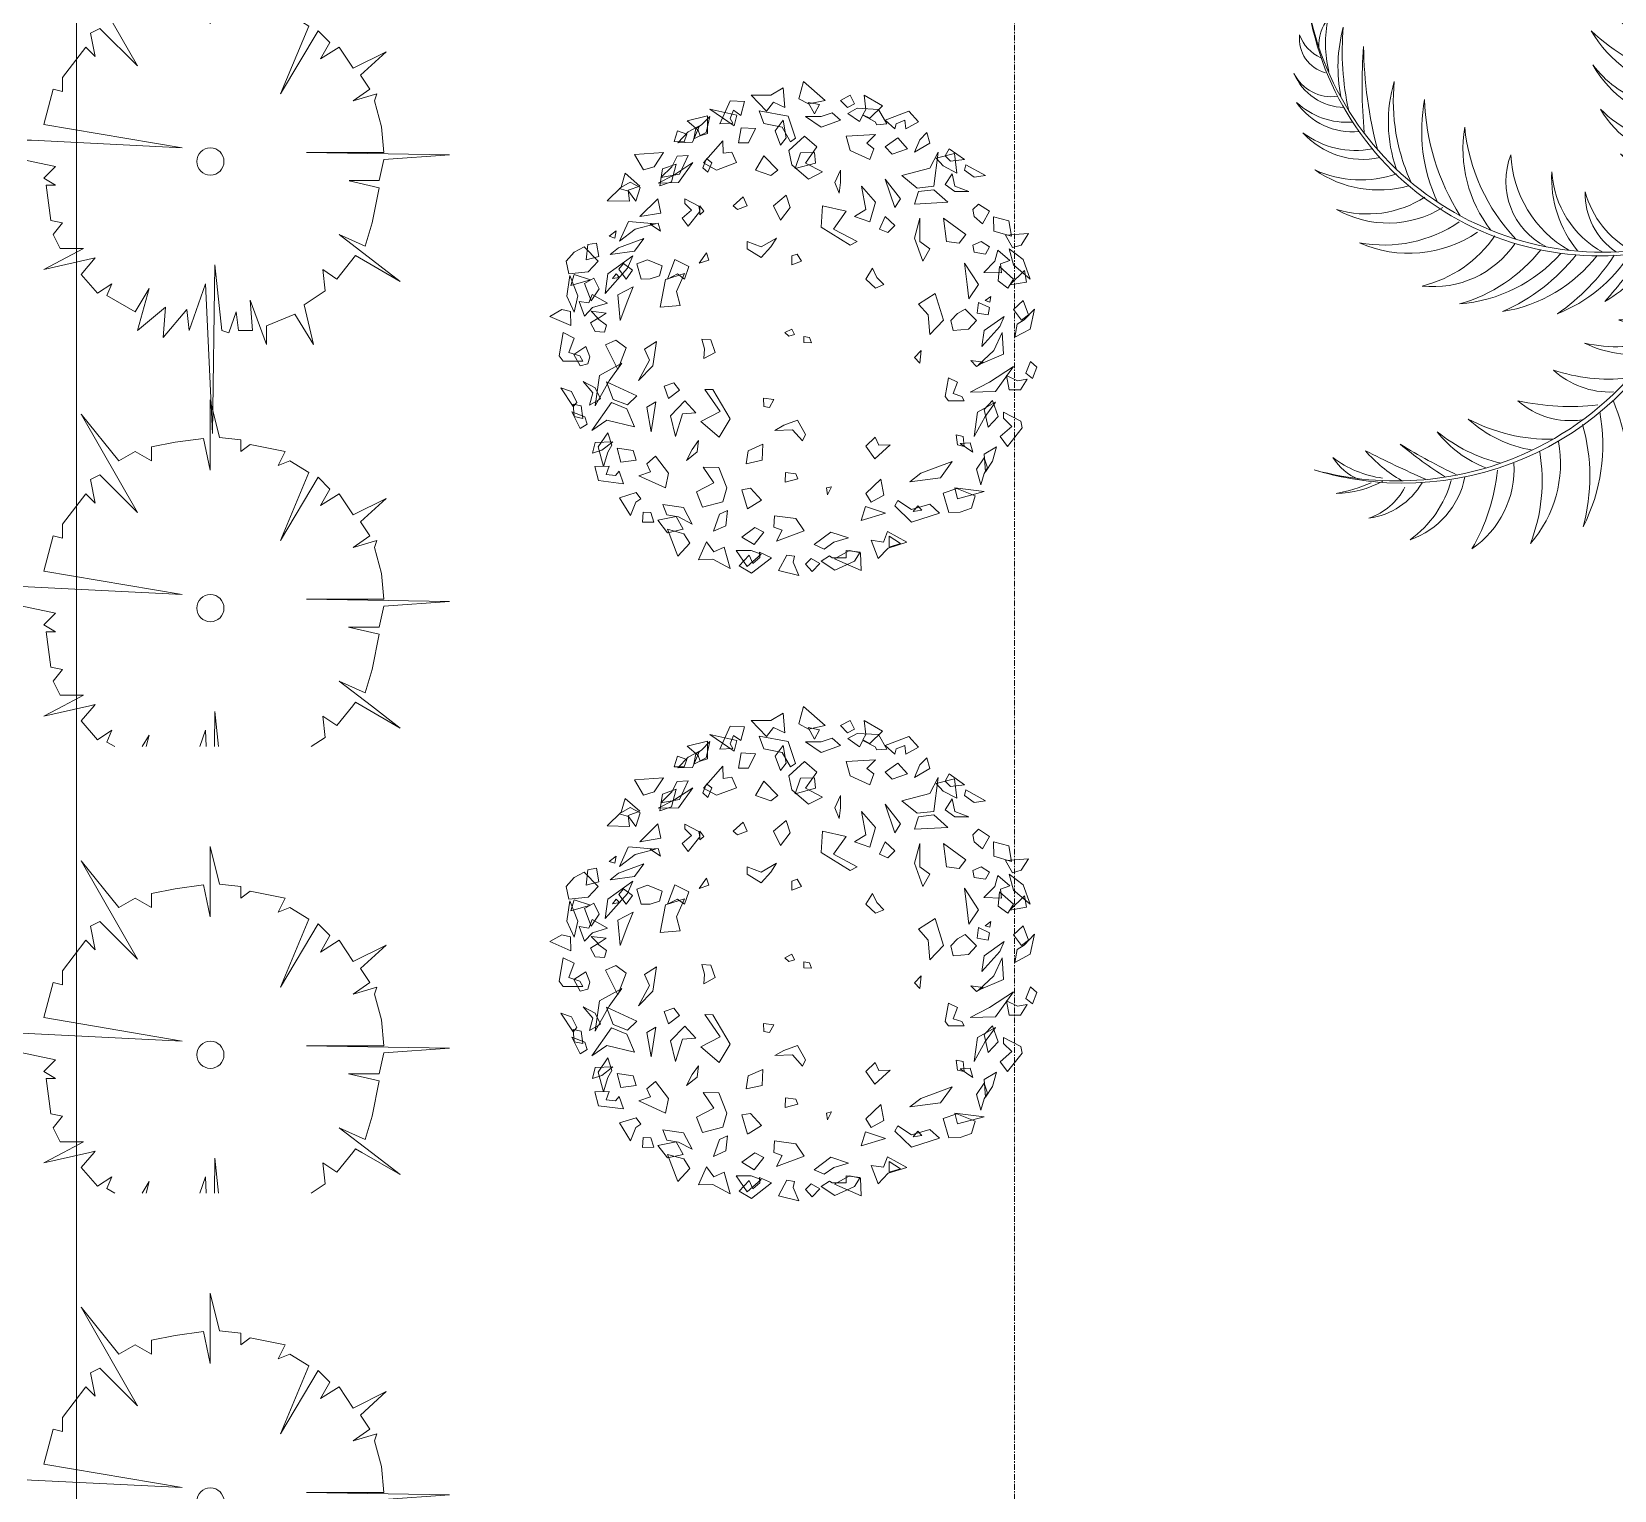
# Model space of a CAD drawing. Header units: millimetres. Extents: x 5357 to 201988, y -16345 to 109895.
# Drawn here: x 97753 to 101295, y 56630 to 59896 of the extents above; entities that cross this region are included whole.
import ezdxf

# ---------------------------------------------------------------- set-up
doc = ezdxf.new("R2010")
doc.units = ezdxf.units.MM
doc.linetypes.add('Grid Line', pattern=[22.225, 12.7, -3.175, 3.175, -3.175])
for name, color, linetype, lineweight in [('A-FLOR', 192, 'Continuous', 9), ('G-IMPT', 8, 'Continuous', 9), ('L-PLNT', 71, 'Continuous', 9), ('S-GRID-1', 1, 'Grid Line', 9)]:
    doc.layers.add(name, color=color, linetype=linetype, lineweight=lineweight)

# ---------------------------------------------------------------- blocks, each defined once
blk = doc.blocks.new('CAY PHAT TAI NUI - CAY PHAT TAI NUI_dwg-V473-TKCS_MB SÂN ĐƯỜNG NỘI BỘ')
at = {"layer": 'G-IMPT'}
for p, q in [((-26.9, 87.3), (-26.9, -143.3)), ((-142.2, -28), (88.4, -28))]:
    blk.add_line(p, q, dxfattribs=at)
blk.add_circle((-26.9, -28), 115.3, dxfattribs=at)
for centre, radius, start, end in [((1555.4, 686.5), 1816.9, 132.6655, 202.06105), ((1647.8, 675.1), 1888.8, 134.4929, 201.07249), ((350.8, 1881.4), 158.8, 129.87654, 177.38309), ((364.3, 1936.9), 133.1, 150.0492, 183.95666), ((400.2, 1808.2), 348.1, 153.5375, 193.55524), ((436, 1876), 358.3, 165.87585, 181.56961), ((269.7, 1833.3), 92.7, 72.34952, 118.83943), ((332.4, 1703.2), 221.2, 98.98887, 116.77269), ((307.7, 1768.5), 391.9, 160.42339, 210.43499), ((470.2, 1868), 532.7, 176.5724, 207.50627), ((436, 1876), 358.3, 181.56961, 197.26337), ((332.4, 1703.2), 221.2, 116.77269, 134.55652), ((216.8, 1687.5), 426, 160.9738, 180.65521), ((264.3, 1759.4), 455.1, 171.54409, 219.49587), ((406.6, 1302), 536.7, 105.14623, 127.4691), ((250.8, 1560.5), 260.1, 86.57074, 121.10405), ((738.8, 313.8), 1474.9, 108.24793, 120.27896), ((405.1, 815.5), 908.1, 98.10749, 114.87989), ((112.5, 1609.9), 474.5, 173.69192, 193.16109), ((309.8, 1787.8), 680.7, 190.65265, 226.66887), ((216.8, 1687.5), 426, 180.65521, 220.01803), ((360.9, 880.1), 697.8, 97.73671, 130.21315), ((225.8, 1097.8), 475.5, 85.03561, 127.29732), ((112.5, 1609.9), 474.5, 193.16109, 232.09942), ((1255.3, 1142.9), 452.6, 130.52907, 189.4624), ((1762.3, 1122.2), 880.2, 155.51608, 180.87767), ((-14.5, 1484.4), 494.1, 183.91224, 244.6665), ((-28.7, 1588.4), 498.2, 196.0518, 249.11125), ((498.2, 426.3), 1017.4, 103.66737, 130.66936), ((272.4, 683), 732, 91.13821, 124.02476), ((1161.5, 1107), 571.4, 145.26947, 196.44104), ((1465.9, 1224.2), 801.6, 164.9316, 196.05385), ((1416.6, 1124.3), 388.4, 115.11042, 175.16848), ((1585.1, 1104), 499.5, 131.8546, 171.25976), ((1530.6, 1072.4), 333, 103.39823, 156.48695), ((1578, 1128.8), 295.2, 114.94971, 158.83675), ((1679.3, 822.2), 480.2, 97.27967, 124.46345), ((1787.1, 687.3), 634.1, 105.42005, 120.90794), ((-152.3, 1324.7), 460.3, 193.14358, 257.54203), ((-109.8, 1475.1), 553.1, 207.46529, 256.2646), ((602.7, 90.6), 1193.1, 107.20932, 133.49934), ((323.1, 365.7), 867.6, 94.85239, 127.22086), ((1468.2, -209), 1434.4, 79.4254, 175.96307), ((1503.8, -245.2), 1464, 81.05446, 175.17565), ((-702, -4785.5), 6272.1, 69.40599, 72.24054), ((1058.7, 604.2), 656, 47.22454, 66.35745), ((1398.3, 713.8), 490.6, 58.98849, 88.60488), ((1449.4, 974.6), 257.2, 38.34867, 73.85319), ((-655, 990.6), 1109.2, 349.38451, 8.78313), ((147.2, 933.5), 371.1, 347.87931, 37.59836), ((199.9, -1374.9), 2671.1, 64.58541, 71.07963), ((297.9, -534.7), 1889.8, 56.3077, 64.24498), ((-586.2, 1352.5), 1400.1, 190.22026, 290.14213), ((-604.9, 1310.1), 1374.7, 188.61753, 290.90579), ((-1699.3, 913.7), 215.2, 143.12615, 181.92364), ((-1313.8, 928), 569.4, 168.35996, 193.45807), ((776.8, 334.7), 745.9, 57.19301, 82.79386), ((795.4, 582.9), 540.5, 44.49045, 74.84289), ((-1841.3, 948), 163.7, 173.60868, 255.31472), ((-1833.4, 1025.8), 180.7, 199.22531, 246.74175), ((-1105.2, 815.6), 719.9, 164.95423, 191.13182), ((-516.3, 891.2), 1289, 175.04765, 192.41115), ((-82.8, 1557.5), 801.1, 225.53246, 257.32673), ((-121.5, 1290.9), 605, 210.28129, 256.79256), ((500.8, 74.3), 993.1, 106.40306, 138.08097), ((219.1, 359.8), 667.3, 89.89995, 132.42053), ((-536.7, 630.3), 838.1, 359.65318, 23.46804), ((-32.2, 674.7), 391.8, 25.2606, 47.59488), ((698.1, 412.8), 586.4, 53.94061, 86.78994), ((593.7, 730.6), 2306.6, 175.47848, 180.48276), ((253.9, 930.9), 1959.6, 180.54023, 194.90768), ((742.6, 123), 820.8, 68.51852, 97.12478), ((-140.1, 1117), 575.7, 210.33078, 258.2326), ((-226.4, 1140.9), 517.3, 217.47075, 233.66179), ((468.9, -312.3), 1181.1, 104.11888, 126.91522), ((473.6, -60.1), 939.9, 108.15578, 139.07804), ((-32.2, 674.7), 391.8, 2.92632, 25.2606), ((608.9, 473.2), 371.1, 54.82173, 104.54078), ((-1855.4, 872.9), 194.9, 206.20747, 278.31712), ((-1792.4, 885.5), 257.5, 202.52998, 269.20675), ((-931.9, 560.2), 658.4, 163.4115, 199.2714), ((-652.2, 659.4), 915, 174.43334, 189.52935), ((-470.7, 386.6), 653.8, 3.44092, 34.71728), ((-256.3, 396.4), 485.6, 11.19592, 48.30147), ((699.7, -325.9), 1109.2, 83.63697, 103.03558), ((593.7, 730.6), 2306.6, 180.48276, 185.48704), ((-647.6, 519.2), 787.2, 169.28459, 205.01985), ((-351.8, 695.3), 1069.7, 181.59804, 212.3759), ((-226.4, 1140.9), 517.3, 233.66179, 266.04387), ((443, 299.7), 391.8, 76.25692, 98.5912), ((443, 299.7), 391.8, 53.92264, 76.25692), ((-1756.9, 831.6), 317.6, 214.54105, 275.45509), ((-1783.4, 903), 344.3, 226.93724, 274.43171), ((-219.7, 833.7), 437, 209.25103, 267.46474), ((-208, 1003.9), 549.3, 224.32269, 265.80074), ((260, -110.2), 757.2, 101.54608, 130.31039), ((469.5, -233.9), 937.8, 112.64196, 137.4329), ((500.2, -203.5), 838.1, 89.95691, 101.86434), ((500.2, -203.5), 838.1, 78.04948, 89.95691), ((-621.3, 435.5), 620.9, 170.75913, 217.82473), ((-354.7, 622.1), 883.7, 185.64106, 223.52029), ((-316.2, 123.9), 519.2, 23.41363, 49.37272), ((-1701.6, -346.6), 1928, 19.23001, 26.63939), ((-1742.5, 833.9), 406.8, 232.76306, 281.00444), ((-1711.3, 757), 371.3, 221.68244, 282.57927), ((-652.2, 659.4), 915, 189.52935, 204.62537), ((303, -383.2), 857.3, 105.2804, 126.34209), ((303.2, -174.5), 658.3, 110.08964, 138.99836), ((463.5, -174), 653.8, 83.02518, 114.30154), ((372.3, 20.3), 485.6, 69.44099, 106.54654), ((-700.7, 283.2), 341.7, 158.84718, 243.09678), ((-475.4, 432.7), 544.5, 182.75484, 239.82417), ((-163.5, 710.5), 455.8, 221.03821, 242.69673), ((-190.6, 807.3), 507, 231.35533, 266.6037), ((-1635.3, 761.4), 518.5, 235.06659, 285.6208), ((-1718.5, 804.9), 515.1, 245.47612, 288.90653), ((-288.9, 300.6), 540.1, 177.15705, 219.4208), ((-366, 357.9), 463.4, 183.77893, 241.04304), ((-163.5, 710.5), 455.8, 242.69673, 264.35524), ((720.8, -1549.8), 1928, 99.68265, 107.09203), ((279.3, -154.9), 519.2, 76.94933, 102.90842), ((1020.3, -262.6), 687.6, 116.70808, 153.68687), ((1335.2, -389.2), 968.6, 130.10637, 152.75867), ((1149.4, -313.6), 705.1, 105.06014, 147.73868), ((1406.2, -413.5), 896.2, 119.40928, 147.38949), ((1296.5, -345.5), 708.5, 100.29084, 129.44678), ((1441.1, -339.2), 742.2, 111.43601, 129.35335), ((-348.1, 223.3), 324.2, 178.1536, 236.29014), ((-239.8, 351.3), 448.1, 195.20387, 241.23325), ((-159.5, 410.8), 290.2, 216.70853, 267.50067), ((-186.9, 507.3), 339.1, 232.75178, 269.77359), ((14.9, -2.4), 275.9, 95.89402, 134.6668), ((145.7, -40.8), 351, 116.96906, 150.52557), ((-267.3, 66.6), 324.5, 3.02516, 42.91151), ((-270.5, -18.4), 389.4, 22.34288, 51.79444), ((920.3, -304.8), 717.1, 126.27216, 154.00788), ((4228.8, -2338.8), 4555.9, 145.01641, 148.74161), ((1441.1, -339.2), 742.2, 129.35335, 147.27068), ((1346.1, -178.2), 464.1, 89.32039, 151.13604), ((1544.9, -262.2), 581.1, 109.4272, 130.21428), ((-1688.1, 627.2), 496.4, 253.0795, 302.60558), ((-1591.7, 574.1), 485.7, 240.27865, 301.81434), ((-202.4, 187.4), 290.5, 183.29963, 229.62058), ((-240.6, 224.6), 257.5, 192.08114, 252.80566), ((382.1, 435.4), 602, 201.44886, 224.7395), ((104.2, 246.5), 284.2, 186.30941, 223.08041), ((283.6, -93.4), 290.2, 100.08199, 150.87413), ((382.2, -112.1), 339.1, 116.12524, 153.14704), ((271.2, -129.8), 324.5, 83.41054, 123.29689), ((204.6, -182.8), 389.4, 74.52761, 103.97917), ((683.3, -284.7), 586.6, 128.9882, 154.55285), ((834.5, -220.4), 651.1, 143.02813, 161.26891), ((1296.5, -345.5), 708.5, 129.44678, 144.02475), ((1544.9, -262.2), 581.1, 130.21428, 151.00135), ((-1611, 611.1), 625.1, 259.47567, 304.20648), ((-234.1, 97), 116.7, 169.35728, 249.77712), ((-179.3, 187.1), 182.8, 202.02233, 262.54029), ((337.9, -391.6), 486.4, 105.4698, 124.68901), ((166.1, -193.8), 274.3, 81.18183, 112.05008), ((1483.8, -422.3), 565.1, 71.57511, 130.14782), ((1609.6, -509.1), 625.1, 85.15231, 129.88312), ((-1494.4, 512.2), 565.1, 245.89847, 304.47118), ((-1520.3, 309.8), 1434.4, 266.95061, 349.69718), ((-1571.1, 359), 581.1, 283.75056, 325.32471), ((-1551.7, 349.6), 1464, 322.01799, 348.90976), ((-78.3, -111.9), 182.8, 5.24655, 51.90029), ((663.2, -1348.3), 1400.1, 103.32854, 115.81877), ((677.6, -1304.2), 1374.7, 14.29417, 116.58244), ((0.2, -41.5), 116.7, 332.5815, 32.6083), ((166, -226.8), 290.5, 8.97627, 55.29723), ((663.2, -1348.3), 1400.1, 15.8969, 103.32854), ((219.4, -386.2), 448.1, 20.88052, 66.9099), ((314.5, -248.2), 324.2, 3.83024, 61.96679), ((345.6, -380.3), 463.4, 47.63165, 66.71968), ((263.2, -330.9), 540.1, 2.83369, 45.09745), ((461.9, -443.9), 544.5, 8.43148, 65.50081), ((671.3, -272.9), 341.7, 344.52383, 68.77342), ((360.5, -644.3), 883.7, 11.31771, 49.19694), ((1586.7, -474.2), 485.7, 65.9553, 106.97909), ((-1381.6, 255.8), 464.1, 263.64374, 325.4594), ((-1460.2, 425.4), 742.2, 285.75937, 321.59403), ((-1315.6, 417.4), 708.5, 274.61419, 318.3481), ((-1418.1, 495.8), 896.2, 293.73263, 321.71284), ((-1172.4, 371), 705.1, 279.3835, 322.06204), ((-1049, 307.5), 687.6, 291.03144, 328.01023), ((-1349.8, 464.6), 968.6, 304.42972, 327.08202), ((-945.4, 339.6), 717.1, 300.59552, 328.33123), ((-4036.5, 2690.9), 4555.9, 319.33977, 323.06496), ((-711.5, 296.2), 586.6, 303.31156, 328.8762), ((-868.3, 247.1), 651.1, 317.35149, 335.59226), ((-376.8, 367.8), 486.4, 279.20391, 298.42312), ((-330.3, -289.5), 290.2, 359.50261, 50.29476), ((-1216.9, -1468.3), 1888.8, 341.95614, 48.53573), ((-1129.7, -1435.8), 1816.9, 340.12874, 49.52429), ((142.9, -228.8), 182.8, 27.69897, 88.21694), ((188.6, -133.8), 116.7, 355.03392, 75.45377), ((207.7, -260), 257.5, 17.75778, 78.48231), ((345.6, -380.3), 463.4, 9.45557, 47.63165), ((607.4, -432.3), 620.9, 356.43577, 43.50138), ((364.8, -717.5), 1069.7, 7.27468, 38.05255), ((1586.7, -474.2), 485.7, 106.97909, 127.49099), ((1687.9, -517.5), 496.4, 78.75614, 128.28222), ((-227.6, 152.5), 274.3, 254.91594, 285.78419), ((-366.7, -382.9), 339.1, 15.54586, 52.56767), ((264.8, -400.4), 290.2, 64.17177, 114.96391), ((333.6, -473.3), 339.1, 80.21502, 117.23683), ((641.8, -512.9), 787.2, 354.96124, 30.69649), ((1648.7, -656.2), 518.5, 94.44604, 111.29744), ((1648.7, -656.2), 518.5, 60.74323, 94.44604), ((-339.1, 100.4), 324.5, 257.14465, 297.031), ((-267.1, 145.7), 389.4, 248.26172, 277.71328), ((-508.3, -530.6), 455.8, 3.8323, 47.14933), ((-214.3, -140.4), 351, 324.4323, 357.98881), ((-80.5, -114.1), 275.9, 303.35726, 342.13004), ((406.5, -664.4), 455.8, 68.50145, 111.81848), ((660.2, -652), 915, 0.10998, 30.30202), ((1735.7, -691.3), 515.1, 92.86797, 114.58318), ((1735.7, -691.3), 515.1, 71.15277, 92.86797), ((-545.2, -624.1), 507, 14.14942, 49.39778), ((-415.7, -94.4), 658.3, 317.55288, 346.4616), ((-511.8, 90.9), 857.3, 312.74364, 333.80533), ((475.2, -737.8), 507, 78.81857, 114.06694), ((928.8, -525.6), 658.4, 349.08815, 24.94804), ((1723.8, -644.3), 371.3, 47.35908, 108.25592), ((-631, 1560.9), 1928, 273.41677, 280.82614), ((-344.4, 126.2), 519.2, 250.68344, 276.64253), ((-537.9, -662.7), 437, 352.04511, 50.25882), ((-590.7, -118.3), 937.8, 320.1052, 344.89614), ((513.2, -747.7), 437, 56.71427, 114.92797), ((581.4, -904.2), 549.3, 71.78593, 113.26398), ((-214.5, -1011.8), 1959.6, 6.21687, 20.58433), ((1762.4, -717.8), 406.8, 58.43971, 106.68109), ((-650.2, -791.2), 549.3, 7.11677, 48.59483), ((-347.8, -131.5), 757.2, 309.00932, 337.77363), ((-572.5, -846.1), 2306.6, 1.15512, 11.16368), ((1776.5, -714.1), 317.6, 80.82705, 101.13173), ((1810, -782.5), 344.3, 52.61389, 100.10835), ((1776.5, -714.1), 317.6, 40.2177, 80.82705), ((-525.4, 165.3), 653.8, 256.75929, 288.03566), ((-456, -37.8), 485.6, 243.1751, 280.28065), ((-1097.4, -994.9), 900.4, 5.46649, 32.54927), ((-723.6, -796.9), 534.4, 347.879, 38.87317), ((-514.2, -274.5), 939.9, 315.61902, 346.54128), ((573.2, -1035.9), 575.7, 57.79402, 105.69584), ((660.9, -1017.3), 517.3, 64.93399, 113.50711), ((547.9, -896.1), 1289, 0.72429, 18.08779), ((1817.2, -764.2), 257.5, 28.20662, 94.88339), ((-1551.7, 349.6), 1464, 295.12622, 322.01799), ((-1377.7, -1007.4), 1086.2, 358.25709, 23.9141), ((-626.3, -48.5), 1181.1, 311.58212, 334.37846), ((1126.5, -762.6), 719.9, 350.63088, 16.80846), ((1878.7, -745.4), 194.9, 31.88412, 103.99376), ((-558.7, 198.6), 838.1, 251.78359, 275.59845), ((-556.8, -307.8), 391.8, 227.65675, 272.32531), ((-1462.7, -932.7), 1029.9, 344.9174, 15.23322), ((-3067.8, -1735.4), 2861.4, 14.05637, 22.86179), ((636.9, -1198.7), 605, 57.74453, 104.2558), ((725.5, -1453.2), 801.1, 72.9957, 104.78997), ((1872.1, -821.6), 163.7, 359.28532, 80.99137), ((1345.1, -853.8), 569.4, 354.0366, 19.13471), ((1871.9, -899.7), 180.7, 24.90195, 72.41839), ((-743.7, 342), 1109.2, 257.37108, 276.76969), ((-740.6, -462.2), 371.1, 228.55584, 278.27489), ((-1431.2, -947), 840.7, 333.03713, 10.58797), ((-1492.2, -1127.7), 1026.5, 355.92101, 22.07104), ((679.8, -1214.5), 460.3, 40.60682, 105.00527), ((1727.3, -801.5), 215.2, 328.80279, 7.60029), ((-937.9, -550.9), 540.5, 218.22457, 233.40078), ((-892.4, -306.2), 745.9, 230.92713, 256.52798), ((-835.3, -99.5), 820.8, 242.25263, 270.85889), ((-822.7, -392.4), 586.4, 227.67472, 260.52405), ((-1533.9, -1094.7), 883.4, 344.67637, 16.00593), ((-559.2, -467.7), 1193.1, 314.67256, 340.96258), ((711.5, -1367.6), 553.1, 54.92853, 103.72784), ((-132.3, 1330.2), 2671.1, 238.31952, 244.81374), ((-321.4, 505.8), 1889.8, 230.04182, 237.97909), ((-1359, -1031.9), 571.4, 319.00358, 10.17515), ((-184.3, -582.9), 867.6, 302.31563, 334.6841), ((631.3, -1419.8), 494.1, 31.37548, 92.12973), ((-1551.7, 349.6), 1464, 254.78857, 295.12622), ((-1551.6, -615.1), 490.6, 232.7226, 262.33899), ((-1630.8, -868.9), 257.2, 212.08278, 247.58731), ((1136.4, 4622.1), 6272.1, 243.1401, 245.97465), ((-1202, -543.4), 656, 220.95865, 240.09157), ((-937.9, -550.9), 540.5, 233.40078, 248.577), ((-1456.3, -1057.4), 452.6, 304.26318, 3.19652), ((-1674.4, -1115.1), 801.6, 338.66571, 9.78796), ((691.8, -1505.6), 498.2, 43.51504, 96.57449), ((-1520.3, 309.8), 1434.4, 253.15952, 266.95061), ((-1614.6, -1021.2), 388.4, 288.84453, 348.90259), ((-1957.9, -981.4), 880.2, 329.2502, 354.61178), ((-311.7, -717.4), 1017.4, 311.13061, 338.1326), ((-1842.7, -692.3), 480.2, 271.01378, 298.19756), ((-1935.1, -546.4), 634.1, 279.15416, 294.64205), ((-1722.2, -957.2), 333, 277.13235, 330.22106), ((-1775.4, -1008.1), 295.2, 288.68383, 332.57086), ((-1779.8, -982.7), 499.5, 305.58871, 344.99387), ((576.4, -1589.7), 474.5, 21.15516, 79.56266), ((7.1, -841), 732, 298.60145, 331.488), ((483.4, -1838.6), 680.7, 38.11589, 74.13211), ((19.4, -1056.7), 697.8, 305.19995, 337.67639), ((519.7, -1706.7), 426, 8.43704, 67.48127), ((239.7, -1187.6), 475.5, 292.49885, 334.76056), ((510.7, -1792.4), 455.1, 19.00733, 66.95911), ((-577, -728.5), 1474.9, 315.71117, 327.7422), ((378, -1983.7), 532.7, 24.03564, 54.96951), ((476.4, -1820.5), 391.9, 7.88663, 57.89823), ((-49.5, -1019.8), 908.1, 305.57073, 322.34313), ((173.5, -1452.2), 536.7, 312.60947, 334.93234), ((412.7, -1898.4), 348.1, 1.00074, 41.01848), ((430.9, -1609.6), 260.1, 294.03398, 328.56729), ((412.1, -1975), 358.3, 13.33909, 44.72661), ((424.4, -1773.9), 221.2, 306.45211, 342.01976), ((540, -1860.5), 92.7, 279.81276, 326.30267), ((490.2, -1940.5), 158.8, 337.33978, 24.84633), ((503.8, -1995.9), 133.1, 357.51244, 31.4199)]:
    blk.add_arc(centre, radius, start, end, dxfattribs=at)
blk = doc.blocks.new('CAY PHAT TAI NUI - CAY PHAT TAI NUI-V474-TKCS_MB SÂN ĐƯỜNG NỘI BỘ')
at = {"xscale": 0.48, "yscale": 0.48, "zscale": 0.48}
blk.add_blockref('CAY PHAT TAI NUI - CAY PHAT TAI NUI_dwg-V473-TKCS_MB SÂN ĐƯỜNG NỘI BỘ', (0, 0), dxfattribs=at)
blk = doc.blocks.new('CAY BACH TRINH - CAY BACH TRINH_dwg-2249800-TKCS_MB SÂN ĐƯỜNG NỘI BỘ')
at = {"layer": 'G-IMPT', "flags": 128}
for points in [[(-357, 1653), (-250, 1541), (-201, 1603), (-123, 1566), (-133, 1703), (-220, 1653)], [(7, 1749), (-25, 1628), (43, 1591), (160, 1616)], [(-477, 1437), (-459, 1512), (-646, 1555)], [(-578, 1452), (-505, 1613), (-404, 1608), (-431, 1511), (-482, 1548), (-505, 1489), (-486, 1456)], [(121, 1587), (40, 1602), (86, 1521)], [(335, 1653), (267, 1616), (316, 1566), (365, 1591)], [(533, 1553), (590, 1452), (520, 1446), (509, 1467), (423, 1512), (399, 1468), (319, 1525), (383, 1562)], [(423, 1516), (443, 1553), (433, 1653), (560, 1578), (472, 1491)], [(-715, 1368), (-728, 1408), (-805, 1472), (-663, 1508), (-663, 1385)], [(-648, 1504), (-672, 1392), (-758, 1347), (-746, 1419), (-706, 1444)], [(-83, 1327), (-48, 1351), (-99, 1506), (-301, 1542), (-270, 1454), (-140, 1428)], [(-133, 1478), (-191, 1403), (-152, 1303), (-113, 1353)], [(23, 1503), (131, 1428), (267, 1478), (209, 1528), (131, 1503)], [(579, 1478), (745, 1541), (813, 1466), (725, 1416), (716, 1478), (657, 1453), (647, 1416)], [(-874, 1403), (-896, 1328), (-826, 1327), (-809, 1379)], [(-870, 1320), (-769, 1323), (-719, 1438), (-798, 1395)], [(-556, 1333), (-692, 1179), (-600, 1129), (-460, 1181), (-492, 1255), (-553, 1247)], [(-428, 1425), (-446, 1319), (-376, 1318), (-327, 1420)], [(14, 1366), (-94, 1266), (-74, 1166), (43, 1066), (140, 1116), (23, 1178), (101, 1291)], [(511, 1378), (306, 1366), (335, 1266), (472, 1203), (501, 1278), (452, 1316)], [(667, 1353), (579, 1291), (628, 1241), (735, 1278)], [(871, 1391), (823, 1341), (784, 1253), (891, 1316)], [(-1174, 1238), (-1112, 1130), (-1037, 1152), (-972, 1252)], [(-989, 1076), (-860, 1099), (-799, 1231), (-876, 1225), (-913, 1152)], [(-269, 1228), (-328, 1128), (-220, 1091), (-172, 1128)], [(-50, 1140), (92, 1178), (86, 1252), (-14, 1249)], [(696, 1091), (891, 1141), (949, 1253), (920, 1016), (803, 1003)], [(1064, 1244), (1080, 1108), (985, 1158), (937, 1212)], [(1027, 1278), (998, 1228), (1037, 1191), (1135, 1203)], [(-1364, 914), (-1208, 910), (-1218, 988), (-1136, 1017), (-1240, 1107), (-1267, 1010)], [(-766, 1181), (-866, 1042), (-1009, 1038), (-900, 1094)], [(-996, 1019), (-915, 1047), (-883, 1171), (-978, 1137)], [(-697, 1145), (-671, 1210), (-634, 1180), (-660, 1114)], [(267, 1128), (228, 1041), (257, 966), (267, 1041)], [(1144, 1166), (1135, 1128), (1203, 1078), (1281, 1091)], [(-1164, 910), (-1135, 1007), (-1204, 1044), (-1282, 1000), (-1216, 980)], [(413, 1016), (443, 853), (365, 803), (472, 766), (511, 903)], [(647, 866), (579, 1066), (686, 928)], [(1047, 1103), (998, 1028), (1066, 978), (1164, 978), (1066, 1016)], [(-1010, 928), (-1137, 803), (-990, 828)], [(-840, 791), (-799, 735), (-718, 839), (-724, 876), (-821, 927), (-821, 894), (-775, 847)], [(-415, 941), (-483, 878), (-454, 853), (-386, 878)], [(-113, 953), (-201, 878), (-152, 778), (-84, 866)], [(813, 978), (784, 891), (1018, 903), (920, 991)], [(1261, 753), (1203, 803), (1193, 853), (1232, 891), (1310, 841)], [(-717, 878), (-717, 816), (-688, 841)], [(140, 878), (131, 728), (335, 603), (384, 628), (218, 716), (306, 841)], [(579, 803), (540, 716), (599, 691), (647, 741)], [(823, 791), (784, 653), (842, 491), (891, 578), (823, 628)], [(988, 791), (1008, 628), (1096, 616), (1144, 678)], [(1339, 702), (1463, 665), (1444, 774), (1337, 802)], [(-1302, 703), (-1351, 666), (-1312, 653)], [(-1279, 631), (-1217, 768), (-1027, 752), (-1169, 714)], [(-993, 702), (-1009, 756), (-1064, 751)], [(1422, 673), (1471, 586), (1531, 604), (1583, 684)], [(-1595, 553), (-1527, 591), (-1429, 491), (-1497, 416), (-1634, 403), (-1653, 491)], [(-1424, 524), (-1440, 618), (-1501, 607), (-1513, 501)], [(-1109, 650), (-1174, 560), (-1345, 537), (-1285, 585)], [(-220, 591), (-289, 516), (-386, 578), (-386, 628), (-289, 591), (-181, 653)], [(1310, 591), (1252, 628), (1193, 603), (1203, 553), (1281, 541)], [(1270, 413), (1394, 410), (1386, 473), (1452, 496), (1368, 568), (1347, 490)], [(1447, 578), (1476, 466), (1593, 366), (1544, 503)], [(-1380, 266), (-1361, 403), (-1185, 528), (-1224, 441)], [(-1283, 435), (-1251, 475), (-1188, 428), (-1232, 366)], [(-1065, 367), (-1127, 366), (-1158, 473), (-1082, 500), (-981, 458), (-1000, 389)], [(-942, 366), (-893, 503), (-795, 453), (-825, 366), (-873, 403)], [(-721, 477), (-654, 499), (-671, 550)], [(-74, 528), (-35, 541), (-6, 491), (-74, 466)], [(1135, 478), (1232, 328), (1164, 228), (1154, 328)], [(1378, 453), (1369, 353), (1437, 303), (1476, 366)], [(-1597, 135), (-1570, 248), (-1626, 391), (-1648, 247)], [(-1619, 320), (-1482, 361), (-1595, 398)], [(-1478, 213), (-1422, 297), (-1459, 373), (-1523, 336)], [(-1328, 370), (-1279, 378), (-1302, 402)], [(-855, 181), (-881, 279), (-825, 405), (-958, 362), (-994, 169)], [(491, 441), (443, 366), (511, 303), (569, 328), (521, 378)], [(1553, 425), (1451, 325), (1568, 345)], [(-1363, 198), (-1471, 259), (-1494, 200), (-1562, 210), (-1523, 107), (-1467, 166)], [(-1274, 77), (-1290, 255), (-1183, 312), (-1221, 219)], [(813, 191), (881, 116), (891, -22), (988, 78), (930, 266)], [(1319, 245), (1280, 215), (1311, 205)], [(-1619, 40), (-1622, 139), (-1683, 152), (-1767, 105)], [(-1478, 141), (-1429, 91), (-1371, 128)], [(1085, 125), (1140, 155), (1218, 75), (1163, 15), (1054, 5), (1038, 75)], [(1310, 166), (1300, 116), (1222, 128), (1232, 203)], [(1476, 153), (1534, 78), (1583, 116), (1544, 216)], [(1624, 156), (1594, 16), (1487, -41), (1502, 50), (1551, 81)], [(-1482, 60), (-1448, -1), (-1384, -6), (-1369, 43), (-1433, 90)], [(-74, 16), (-123, -9), (-94, -34), (-55, -22)], [(1256, -105), (1272, 5), (1412, 105), (1381, 35)], [(-1595, -47), (-1673, -9), (-1702, -172), (-1673, -209), (-1536, -209), (-1556, -172), (-1634, -147)], [(-1515, -106), (-1486, -178), (-1501, -227), (-1553, -242), (-1599, -161)], [(-1291, -267), (-1232, -115), (-1304, -62), (-1376, -95)], [(-1145, -345), (-1046, -242), (-1021, -71), (-1105, -125), (-1069, -201)], [(-688, -191), (-610, -147), (-641, -60), (-704, -55), (-685, -122)], [(11, -79), (65, -80), (51, -44), (11, -37)], [(1398, -9), (1408, -159), (1232, -234), (1339, -134)], [(832, -134), (784, -184), (823, -222)], [(1179, -205), (1218, -245), (1264, -215)], [(1563, -293), (1595, -211), (1641, -250), (1609, -331)], [(-1449, -521), (-1419, -309), (-1263, -222), (-1351, -346)], [(1085, -355), (1023, -325), (999, -455), (1023, -485), (1132, -485), (1116, -455), (1054, -435)], [(1477, -247), (1352, -421), (1173, -426), (1309, -356)], [(1427, -309), (1447, -409), (1525, -409), (1573, -334), (1505, -346)], [(-1604, -526), (-1578, -497), (-1615, -421), (-1690, -396)], [(-1489, -516), (-1411, -473), (-1448, -396), (-1534, -351), (-1465, -430)], [(-1224, -515), (-1157, -451), (-1369, -353), (-1324, -476)], [(-935, -470), (-860, -411), (-900, -361), (-966, -383)], [(-582, -741), (-504, -613), (-626, -407), (-681, -406), (-575, -561), (-711, -631)], [(-1546, -521), (-1536, -609), (-1595, -596), (-1604, -509)], [(-1173, -669), (-1368, -622), (-1473, -694), (-1336, -498), (-1227, -542)], [(-1024, -493), (-1058, -702), (-1088, -530)], [(-888, -735), (-838, -578), (-745, -570), (-823, -487), (-921, -590)], [(-229, -532), (-269, -525), (-272, -467), (-200, -477)], [(1202, -735), (1225, -565), (1350, -495), (1280, -595)], [(1330, -484), (1271, -546), (1300, -671), (1369, -596)], [(-1553, -680), (-1504, -649), (-1521, -598), (-1613, -563)], [(-129, -656), (-34, -622), (23, -722), (0, -767), (-69, -688), (-193, -693)], [(1384, -736), (1435, -805), (1537, -675), (1529, -628), (1408, -565), (1408, -607), (1465, -665)], [(-1468, -852), (-1402, -831), (-1326, -772), (-1450, -777)], [(-1390, -946), (-1429, -809), (-1361, -709), (-1332, -796), (-1361, -846)], [(-811, -903), (-736, -844), (-727, -764), (-770, -826)], [(614, -795), (506, -893), (444, -803), (510, -740), (536, -796)], [(1124, -735), (1132, -805), (1085, -795), (1077, -725)], [(-1270, -915), (-1163, -901), (-1183, -834), (-1295, -817)], [(-1144, -1010), (-957, -1095), (-936, -993), (-1027, -873), (-1088, -926), (-1063, -982)], [(-393, -926), (-281, -901), (-277, -790), (-378, -835)], [(1193, -846), (1173, -780), (1104, -785)], [(1249, -1075), (1218, -965), (1272, -885), (1295, -955), (1272, -995)], [(1359, -809), (1271, -859), (1281, -984), (1330, -909)], [(-1251, -1066), (-1426, -1044), (-1452, -946), (-1351, -943), (-1371, -1002), (-1308, -1008), (-1282, -979)], [(-698, -1231), (-557, -1193), (-527, -1096), (-584, -953), (-693, -951), (-619, -1061), (-741, -1124)], [(-120, -1056), (-31, -1033), (-45, -997), (-117, -988)], [(1048, -911), (967, -1024), (753, -1052), (829, -993)], [(-384, -1242), (-286, -1181), (-363, -1098), (-424, -1108)], [(176, -1143), (205, -1087), (168, -1096)], [(550, -1034), (443, -1134), (482, -1196), (569, -1146)], [(1103, -1266), (1025, -1267), (986, -1133), (1081, -1099), (1208, -1151), (1184, -1238)], [(1066, -1096), (1086, -1171), (1271, -1121)], [(-1130, -1172), (-1165, -1196), (-1203, -1289), (-1280, -1164), (-1162, -1128)], [(-771, -1348), (-831, -1232), (-975, -1212), (-947, -1284), (-866, -1298)], [(667, -1184), (647, -1221), (764, -1334), (959, -1271), (891, -1209), (764, -1246)], [(-1117, -1335), (-1039, -1334), (-1059, -1267), (-1114, -1266)], [(-883, -1296), (-1010, -1321), (-942, -1409), (-834, -1384)], [(-622, -1399), (-535, -1360), (-523, -1254), (-580, -1280)], [(-180, -1469), (12, -1396), (-45, -1309), (-194, -1290), (-200, -1370), (-142, -1392)], [(411, -1324), (581, -1272), (441, -1226)], [(775, -1261), (835, -1251), (807, -1222)], [(-872, -1573), (-787, -1482), (-829, -1416), (-944, -1384)], [(-336, -1491), (-270, -1405), (-332, -1372), (-423, -1439)], [(323, -1445), (199, -1404), (83, -1492), (153, -1523), (221, -1476)], [(731, -1476), (595, -1400), (567, -1474), (481, -1461), (531, -1590), (600, -1516)], [(608, -1509), (686, -1484), (608, -1434)], [(-505, -1659), (-547, -1509), (-620, -1542), (-671, -1472), (-727, -1598), (-626, -1595)], [(-386, -1646), (-464, -1534), (-357, -1534), (-289, -1559)], [(-215, -1584), (-355, -1693), (-443, -1641), (-373, -1567), (-346, -1624), (-297, -1583), (-299, -1545)], [(228, -1671), (131, -1609), (189, -1571), (209, -1584), (306, -1584), (306, -1534), (404, -1546), (365, -1609)], [(411, -1674), (406, -1550), (330, -1534), (226, -1592)], [(-55, -1574), (-63, -1616), (-24, -1708), (-167, -1674), (-109, -1565)], [(69, -1680), (123, -1624), (62, -1590), (23, -1629)]]:
    blk.add_lwpolyline(points, close=True, dxfattribs=at)
blk = doc.blocks.new('CAY BACH TRINH - CAY BACH TRINH-2249732-TKCS_MB SÂN ĐƯỜNG NỘI BỘ')
at = {"xscale": 0.3200000000000001, "yscale": 0.3200000000000001, "zscale": 0.3200000000000001}
blk.add_blockref('CAY BACH TRINH - CAY BACH TRINH_dwg-2249800-TKCS_MB SÂN ĐƯỜNG NỘI BỘ', (0, 0), dxfattribs=at)
blk = doc.blocks.new('CAY BACH TRINH - CAY BACH TRINH_dwg-V569-TKCS_MB SÂN ĐƯỜNG NỘI BỘ')
at = {"layer": 'G-IMPT'}
blk.add_line((-1279, 631), (-1218, 766), dxfattribs=at)
at = {"layer": 'G-IMPT', "flags": 128}
for points in [[(-357, 1653), (-250, 1541), (-201, 1603), (-123, 1566), (-133, 1703), (-220, 1653)], [(7, 1749), (-25, 1628), (43, 1591), (160, 1616)], [(-477, 1437), (-459, 1512), (-646, 1555)], [(-578, 1452), (-505, 1613), (-404, 1608), (-431, 1511), (-482, 1548), (-505, 1489), (-486, 1456)], [(121, 1587), (40, 1602), (86, 1521)], [(335, 1653), (267, 1616), (316, 1566), (365, 1591)], [(533, 1553), (590, 1452), (520, 1446), (509, 1467), (423, 1512), (399, 1468), (319, 1525), (383, 1562)], [(423, 1516), (443, 1553), (433, 1653), (560, 1578), (472, 1491)], [(-715, 1368), (-728, 1408), (-805, 1472), (-663, 1508), (-663, 1385)], [(-648, 1504), (-672, 1392), (-758, 1347), (-746, 1419), (-706, 1444)], [(-83, 1327), (-48, 1351), (-99, 1506), (-301, 1542), (-270, 1454), (-140, 1428)], [(-133, 1478), (-191, 1403), (-152, 1303), (-113, 1353)], [(23, 1503), (131, 1428), (267, 1478), (209, 1528), (131, 1503)], [(579, 1478), (745, 1541), (813, 1466), (725, 1416), (716, 1478), (657, 1453), (647, 1416)], [(-874, 1403), (-896, 1328), (-826, 1327), (-809, 1379)], [(-870, 1320), (-769, 1323), (-719, 1438), (-798, 1395)], [(-556, 1333), (-692, 1179), (-600, 1129), (-460, 1181), (-492, 1255), (-553, 1247)], [(-428, 1425), (-446, 1319), (-376, 1318), (-327, 1420)], [(14, 1366), (-94, 1266), (-74, 1166), (43, 1066), (140, 1116), (23, 1178), (101, 1291)], [(511, 1378), (306, 1366), (335, 1266), (472, 1203), (501, 1278), (452, 1316)], [(667, 1353), (579, 1291), (628, 1241), (735, 1278)], [(871, 1391), (823, 1341), (784, 1253), (891, 1316)], [(-1174, 1238), (-1112, 1130), (-1037, 1152), (-972, 1252)], [(-989, 1076), (-860, 1099), (-799, 1231), (-876, 1225), (-913, 1152)], [(-269, 1228), (-328, 1128), (-220, 1091), (-172, 1128)], [(-50, 1140), (92, 1178), (86, 1252), (-14, 1249)], [(696, 1091), (891, 1141), (949, 1253), (920, 1016), (803, 1003)], [(1064, 1244), (1080, 1108), (985, 1158), (937, 1212)], [(1027, 1278), (998, 1228), (1037, 1191), (1135, 1203)], [(-1364, 914), (-1208, 910), (-1218, 988), (-1136, 1017), (-1240, 1107), (-1267, 1010)], [(-766, 1181), (-866, 1042), (-1009, 1038), (-900, 1094)], [(-996, 1019), (-915, 1047), (-883, 1171), (-978, 1137)], [(-697, 1145), (-671, 1210), (-634, 1180), (-660, 1114)], [(267, 1128), (228, 1041), (257, 966), (267, 1041)], [(1144, 1166), (1135, 1128), (1203, 1078), (1281, 1091)], [(-1164, 910), (-1135, 1007), (-1204, 1044), (-1282, 1000), (-1216, 980)], [(413, 1016), (443, 853), (365, 803), (472, 766), (511, 903)], [(647, 866), (579, 1066), (686, 928)], [(1047, 1103), (998, 1028), (1066, 978), (1164, 978), (1066, 1016)], [(-1010, 928), (-1137, 803), (-990, 828)], [(-840, 791), (-799, 735), (-718, 839), (-724, 876), (-821, 927), (-821, 894), (-775, 847)], [(-415, 941), (-483, 878), (-454, 853), (-386, 878)], [(-113, 953), (-201, 878), (-152, 778), (-84, 866)], [(813, 978), (784, 891), (1018, 903), (920, 991)], [(1261, 753), (1203, 803), (1193, 853), (1232, 891), (1310, 841)], [(-717, 878), (-717, 816), (-688, 841)], [(140, 878), (131, 728), (335, 603), (384, 628), (218, 716), (306, 841)], [(579, 803), (540, 716), (599, 691), (647, 741)], [(823, 791), (784, 653), (842, 491), (891, 578), (823, 628)], [(988, 791), (1008, 628), (1096, 616), (1144, 678)], [(1339, 702), (1463, 665), (1444, 774), (1337, 802)], [(-1302, 703), (-1351, 666), (-1312, 653)], [(-993, 702), (-1009, 756), (-1064, 751)], [(1422, 673), (1471, 586), (1531, 604), (1583, 684)], [(-1595, 553), (-1527, 591), (-1429, 491), (-1497, 416), (-1634, 403), (-1653, 491)], [(-1424, 524), (-1440, 618), (-1501, 607), (-1513, 501)], [(-1109, 650), (-1174, 560), (-1345, 537), (-1285, 585)], [(-220, 591), (-289, 516), (-386, 578), (-386, 628), (-289, 591), (-181, 653)], [(1310, 591), (1252, 628), (1193, 603), (1203, 553), (1281, 541)], [(1270, 413), (1394, 410), (1386, 473), (1452, 496), (1368, 568), (1347, 490)], [(1447, 578), (1476, 466), (1593, 366), (1544, 503)], [(-1380, 266), (-1361, 403), (-1185, 528), (-1224, 441)], [(-1283, 435), (-1251, 475), (-1188, 428), (-1232, 366)], [(-1065, 367), (-1127, 366), (-1158, 473), (-1082, 500), (-981, 458), (-1000, 389)], [(-942, 366), (-893, 503), (-795, 453), (-825, 366), (-873, 403)], [(-721, 477), (-654, 499), (-671, 550)], [(-74, 528), (-35, 541), (-6, 491), (-74, 466)], [(1135, 478), (1232, 328), (1164, 228), (1154, 328)], [(1378, 453), (1369, 353), (1437, 303), (1476, 366)], [(-1597, 135), (-1570, 248), (-1626, 391), (-1648, 247)], [(-1619, 320), (-1482, 361), (-1595, 398)], [(-1478, 213), (-1422, 297), (-1459, 373), (-1523, 336)], [(-1328, 370), (-1279, 378), (-1302, 402)], [(-855, 181), (-881, 279), (-825, 405), (-958, 362), (-994, 169)], [(491, 441), (443, 366), (511, 303), (569, 328), (521, 378)], [(1553, 425), (1451, 325), (1568, 345)], [(-1363, 198), (-1471, 259), (-1494, 200), (-1562, 210), (-1523, 107), (-1467, 166)], [(-1274, 77), (-1290, 255), (-1183, 312), (-1221, 219)], [(813, 191), (881, 116), (891, -22), (988, 78), (930, 266)], [(1319, 245), (1280, 215), (1311, 205)], [(-1619, 40), (-1622, 139), (-1683, 152), (-1767, 105)], [(-1478, 141), (-1429, 91), (-1371, 128)], [(1085, 125), (1140, 155), (1218, 75), (1163, 15), (1054, 5), (1038, 75)], [(1310, 166), (1300, 116), (1222, 128), (1232, 203)], [(1476, 153), (1534, 78), (1583, 116), (1544, 216)], [(1624, 156), (1594, 16), (1487, -41), (1502, 50), (1551, 81)], [(-1482, 60), (-1448, -1), (-1384, -6), (-1369, 43), (-1433, 90)], [(-74, 16), (-123, -9), (-94, -34), (-55, -22)], [(1256, -105), (1272, 5), (1412, 105), (1381, 35)], [(-1595, -47), (-1673, -9), (-1702, -172), (-1673, -209), (-1536, -209), (-1556, -172), (-1634, -147)], [(-1515, -106), (-1486, -178), (-1501, -227), (-1553, -242), (-1599, -161)], [(-1291, -267), (-1232, -115), (-1304, -62), (-1376, -95)], [(-1145, -345), (-1046, -242), (-1021, -71), (-1105, -125), (-1069, -201)], [(-688, -191), (-610, -147), (-641, -60), (-704, -55), (-685, -122)], [(11, -79), (65, -80), (51, -44), (11, -37)], [(1398, -9), (1408, -159), (1232, -234), (1339, -134)], [(832, -134), (784, -184), (823, -222)], [(1179, -205), (1218, -245), (1264, -215)], [(1563, -293), (1595, -211), (1641, -250), (1609, -331)], [(-1449, -521), (-1419, -309), (-1263, -222), (-1351, -346)], [(1085, -355), (1023, -325), (999, -455), (1023, -485), (1132, -485), (1116, -455), (1054, -435)], [(1477, -247), (1352, -421), (1173, -426), (1309, -356)], [(1427, -309), (1447, -409), (1525, -409), (1573, -334), (1505, -346)], [(-1604, -526), (-1578, -497), (-1615, -421), (-1690, -396)], [(-1489, -516), (-1411, -473), (-1448, -396), (-1534, -351), (-1465, -430)], [(-1224, -515), (-1157, -451), (-1369, -353), (-1324, -476)], [(-935, -470), (-860, -411), (-900, -361), (-966, -383)], [(-582, -741), (-504, -613), (-626, -407), (-681, -406), (-575, -561), (-711, -631)], [(-1546, -521), (-1536, -609), (-1595, -596), (-1604, -509)], [(-1173, -669), (-1368, -622), (-1473, -694), (-1336, -498), (-1227, -542)], [(-1024, -493), (-1058, -702), (-1088, -530)], [(-888, -735), (-838, -578), (-745, -570), (-823, -487), (-921, -590)], [(-229, -532), (-269, -525), (-272, -467), (-200, -477)], [(1202, -735), (1225, -565), (1350, -495), (1280, -595)], [(1330, -484), (1271, -546), (1300, -671), (1369, -596)], [(-1553, -680), (-1504, -649), (-1521, -598), (-1613, -563)], [(-129, -656), (-34, -622), (23, -722), (0, -767), (-69, -688), (-193, -693)], [(1384, -736), (1435, -805), (1537, -675), (1529, -628), (1408, -565), (1408, -607), (1465, -665)], [(-1468, -852), (-1402, -831), (-1326, -772), (-1450, -777)], [(-1390, -946), (-1429, -809), (-1361, -709), (-1332, -796), (-1361, -846)], [(-811, -903), (-736, -844), (-727, -764), (-770, -826)], [(614, -795), (506, -893), (444, -803), (510, -740), (536, -796)], [(1124, -735), (1132, -805), (1085, -795), (1077, -725)], [(-1270, -915), (-1163, -901), (-1183, -834), (-1295, -817)], [(-1144, -1010), (-957, -1095), (-936, -993), (-1027, -873), (-1088, -926), (-1063, -982)], [(-393, -926), (-281, -901), (-277, -790), (-378, -835)], [(1193, -846), (1173, -780), (1104, -785)], [(1249, -1075), (1218, -965), (1272, -885), (1295, -955), (1272, -995)], [(1359, -809), (1271, -859), (1281, -984), (1330, -909)], [(-1251, -1066), (-1426, -1044), (-1452, -946), (-1351, -943), (-1371, -1002), (-1308, -1008), (-1282, -979)], [(-698, -1231), (-557, -1193), (-527, -1096), (-584, -953), (-693, -951), (-619, -1061), (-741, -1124)], [(-120, -1056), (-31, -1033), (-45, -997), (-117, -988)], [(1048, -911), (967, -1024), (753, -1052), (829, -993)], [(176, -1143), (205, -1087), (168, -1096)], [(550, -1034), (443, -1134), (482, -1196), (569, -1146)], [(1103, -1266), (1025, -1267), (986, -1133), (1081, -1099), (1208, -1151), (1184, -1238)], [(1066, -1096), (1086, -1171), (1271, -1121)], [(-1130, -1172), (-1165, -1196), (-1203, -1289), (-1280, -1164), (-1162, -1128)], [(-771, -1348), (-831, -1232), (-975, -1212), (-947, -1284), (-866, -1298)], [(667, -1184), (647, -1221), (764, -1334), (959, -1271), (891, -1209), (764, -1246)], [(-1117, -1335), (-1039, -1334), (-1059, -1267), (-1114, -1266)], [(-883, -1296), (-1010, -1321), (-942, -1409), (-834, -1384)], [(-622, -1399), (-535, -1360), (-523, -1254), (-580, -1280)], [(-180, -1469), (12, -1396), (-45, -1309), (-194, -1290), (-200, -1370), (-142, -1392)], [(411, -1324), (581, -1272), (441, -1226)], [(775, -1261), (835, -1251), (807, -1222)], [(-872, -1573), (-787, -1482), (-829, -1416), (-944, -1384)], [(-336, -1491), (-270, -1405), (-332, -1372), (-423, -1439)], [(323, -1445), (199, -1404), (83, -1492), (153, -1523), (221, -1476)], [(731, -1476), (595, -1400), (567, -1474), (481, -1461), (531, -1590), (600, -1516)], [(608, -1509), (686, -1484), (608, -1434)], [(-505, -1659), (-547, -1509), (-620, -1542), (-671, -1472), (-727, -1598), (-626, -1595)], [(-386, -1646), (-464, -1534), (-357, -1534), (-289, -1559)], [(-215, -1584), (-355, -1693), (-443, -1641), (-373, -1567), (-346, -1624), (-297, -1583), (-299, -1545)], [(228, -1671), (131, -1609), (189, -1571), (209, -1584), (306, -1584), (306, -1534), (404, -1546), (365, -1609)], [(411, -1674), (406, -1550), (330, -1534), (226, -1592)], [(-55, -1574), (-63, -1616), (-24, -1708), (-167, -1674), (-109, -1565)], [(69, -1680), (123, -1624), (62, -1590), (23, -1629)]]:
    blk.add_lwpolyline(points, close=True, dxfattribs=at)
for points in [[(-1217, 768), (-1027, 752), (-1169, 714), (-1279, 631)], [(-379, -1239), (-286, -1181), (-363, -1098), (-424, -1108), (-384, -1242)]]:
    blk.add_lwpolyline(points, dxfattribs=at)
blk = doc.blocks.new('CAY BACH TRINH - CAY BACH TRINH-V570-TKCS_MB SÂN ĐƯỜNG NỘI BỘ')
at = {"xscale": 0.3200000000000001, "yscale": 0.3200000000000001, "zscale": 0.3200000000000001}
blk.add_blockref('CAY BACH TRINH - CAY BACH TRINH_dwg-V569-TKCS_MB SÂN ĐƯỜNG NỘI BỘ', (0, 0), dxfattribs=at)
blk = doc.blocks.new('CAY MAI VAN PHUC - CAY DUC SOC_dwg-V631-TKCS_MB SÂN ĐƯỜNG NỘI BỘ')
at = {"layer": 'G-IMPT'}
for p, q in [((-506.7, 0.1), (-519.3, -2.6)), ((-519.3, -60.7), (-506.7, -60.1))]:
    blk.add_line(p, q, dxfattribs=at)
at = {"layer": 'G-IMPT', "flags": 128}
for points in [[(32.8, 479.5), (12.9, 293.4), (6.2, 771.8), (-13.8, 346.6), (-60.3, 479.5), (-67, 419.7), (-133.5, 499.4), (-126.8, 413), (-206.6, 479.5), (-173.4, 359.9), (-213.3, 426.3), (-293.1, 379.8), (-279.8, 346.6), (-319.7, 373.2), (-366.2, 320), (-326.3, 273.5), (-472.6, 306.7), (-359.6, 246.9), (-426.1, 246.9), (-446, 207.1), (-419.4, 173.8), (-452.7, 167.2), (-466, 67.5), (-439.4, 67.5), (-472.6, 47.6), (-439.4, 14.4), (-506.7, 0.1)], [(-506.7, -60.1), (-80.3, -38.8), (-472.6, -105.2), (-446, -204.9), (-419.4, -198.2), (-419.4, -238.1), (-352.9, -324.5), (-326.3, -297.9), (-339.6, -364.4), (-313, -377.6), (-206.6, -271.3), (-366.2, -550.4), (-259.8, -417.5), (-213.3, -444.1), (-166.7, -417.5), (-166.7, -457.4), (-100.2, -470.7), (-19.9, -481.4), (-0.5, -390.9), (-0.5, -590.3), (26.2, -484), (86, -477.3), (86, -444.1), (112.6, -464), (212.4, -444.1), (192.4, -404.2), (225.7, -417.5), (278.9, -384.3), (199.1, -191.6), (305.5, -371), (338.7, -337.8), (312.1, -291.3), (365.3, -324.5), (405.2, -264.7), (498.3, -311.2), (425.2, -244.8), (451.8, -204.9), (405.2, -171.7), (471.7, -191.6), (465.1, -171.7), (485, -98.6), (491.7, -25.5), (272.2, -25.5), (677.9, -18.8), (491.7, -5.6), (478.4, 54.2), (391.9, 54.2), (478.4, 74.2), (458.4, 173.8), (438.5, 240.3), (365.3, 207.1), (538.2, 340), (411.9, 266.9), (358.7, 333.3), (318.8, 306.7), (325.4, 366.5), (265.6, 406.4), (292.2, 519.4), (239, 433), (159.2, 466.2), (159.2, 519.4), (112.6, 393.1), (119.3, 479.5), (79.4, 479.5), (72.7, 426.3), (52.8, 486.1), (32.8, 479.5)]]:
    blk.add_lwpolyline(points, dxfattribs=at)
at = {"layer": 'G-IMPT'}
blk.add_circle((0, 0), 38.6, dxfattribs=at)
blk = doc.blocks.new('CAY MAI VAN PHUC - CAY BONG TRANG-V632-TKCS_MB SÂN ĐƯỜNG NỘI BỘ')
at = {"extrusion": (0, 0, -1), "xscale": 0.7894736842105263, "yscale": 0.7894736842105263, "zscale": -0.7894736842105263, "rotation": 180}
blk.add_blockref('CAY MAI VAN PHUC - CAY DUC SOC_dwg-V631-TKCS_MB SÂN ĐƯỜNG NỘI BỘ', (0, 0), dxfattribs=at)
blk = doc.blocks.new('CAY MAI VAN PHUC - CAY DUC SOC_dwg-V438-TKCS_MB SÂN ĐƯỜNG NỘI BỘ')
at = {"layer": 'G-IMPT', "flags": 128}
for points in [[(-271, 392.7), (-293.1, 379.8), (-279.8, 346.6), (-319.7, 373.2), (-366.2, 320), (-329.3, 277)], [(-182.5, 392.7), (-173.4, 359.9), (-193, 392.7)], [(-11.6, 392.7), (-13.8, 346.6), (-29.9, 392.7)], [(23.5, 392.7), (12.9, 293.4), (11.5, 392.7)], [(403.7, 277), (358.7, 333.3), (318.8, 306.7), (325.4, 366.5), (286.2, 392.7)], [(456.4, 277), (538.2, 340), (429.5, 277)], [(-416.5, 277), (-359.6, 246.9), (-426.1, 246.9), (-446, 207.1), (-419.4, 173.8), (-452.7, 167.2), (-466, 67.5), (-439.4, 67.5), (-472.6, 47.6), (-439.4, 14.4), (-878.3, -78.6), (-80.3, -38.8), (-472.6, -105.2), (-446, -204.9), (-419.4, -198.2), (-419.4, -238.1), (-352.9, -324.5), (-326.3, -297.9), (-339.6, -364.4), (-313, -377.6), (-206.6, -271.3), (-366.2, -550.4), (-259.8, -417.5), (-213.3, -444.1), (-166.7, -417.5), (-166.7, -457.4), (-100.2, -470.7), (-19.9, -481.4), (-0.5, -390.9), (-0.5, -590.3), (26.2, -484), (86, -477.3), (86, -444.1), (112.6, -464), (212.4, -444.1), (192.4, -404.2), (225.7, -417.5), (278.9, -384.3), (199.1, -191.6), (305.5, -371), (338.7, -337.8), (312.1, -291.3), (365.3, -324.5), (405.2, -264.7), (498.3, -311.2), (425.2, -244.8), (451.8, -204.9), (405.2, -171.7), (471.7, -191.6), (465.1, -171.7), (485, -98.6), (491.7, -25.5), (272.2, -25.5), (677.9, -18.8), (491.7, -5.6), (478.4, 54.2), (391.9, 54.2), (478.4, 74.2), (458.4, 173.8), (438.5, 240.3), (365.3, 207.1), (456.4, 277)], [(-341.8, 277), (-472.6, 306.7), (-416.5, 277)], [(-329.3, 277), (-326.3, 273.5), (-341.8, 277)], [(429.5, 277), (411.9, 266.9), (403.7, 277)]]:
    blk.add_lwpolyline(points, dxfattribs=at)
at = {"layer": 'G-IMPT'}
blk.add_circle((0, 0), 38.6, dxfattribs=at)
blk = doc.blocks.new('CAY MAI VAN PHUC - CAY BONG TRANG-V440-TKCS_MB SÂN ĐƯỜNG NỘI BỘ')
at = {"extrusion": (0, 0, -1), "xscale": 0.7894736842105263, "yscale": 0.7894736842105263, "zscale": -0.7894736842105263, "rotation": 180}
blk.add_blockref('CAY MAI VAN PHUC - CAY DUC SOC_dwg-V438-TKCS_MB SÂN ĐƯỜNG NỘI BỘ', (0, 0), dxfattribs=at)
blk = doc.blocks.new('CAY MAI VAN PHUC - CAY DUC SOC_dwg-V633-TKCS_MB SÂN ĐƯỜNG NỘI BỘ')
at = {"layer": 'G-IMPT'}
for p, q in [((-506.7, 0.1), (-519.3, -2.6)), ((-519.3, -60.7), (-506.7, -60.1))]:
    blk.add_line(p, q, dxfattribs=at)
at = {"layer": 'G-IMPT', "flags": 128}
for points in [[(32.8, 479.5), (12.9, 293.4), (6.2, 771.8), (-13.8, 346.6), (-60.3, 479.5), (-67, 419.7), (-133.5, 499.4), (-126.8, 413), (-206.6, 479.5), (-173.4, 359.9), (-213.3, 426.3), (-293.1, 379.8), (-279.8, 346.6), (-319.7, 373.2), (-366.2, 320), (-326.3, 273.5), (-472.6, 306.7), (-359.6, 246.9), (-426.1, 246.9), (-446, 207.1), (-419.4, 173.8), (-452.7, 167.2), (-466, 67.5), (-439.4, 67.5), (-472.6, 47.6), (-439.4, 14.4), (-506.7, 0.1)], [(393.9, 54.7), (478.4, 74.2), (458.4, 173.8), (438.5, 240.3), (365.3, 207.1), (538.2, 340), (411.9, 266.9), (358.7, 333.3), (318.8, 306.7), (325.4, 366.5), (265.6, 406.4), (292.2, 519.4), (239, 433), (159.2, 466.2), (159.2, 519.4), (112.6, 393.1), (119.3, 479.5), (79.4, 479.5), (72.7, 426.3), (52.8, 486.1), (32.8, 479.5)], [(-506.7, -60.1), (-80.3, -38.8), (-472.6, -105.2), (-446, -204.9), (-419.4, -198.2), (-419.4, -238.1), (-352.9, -324.5), (-326.3, -297.9), (-339.6, -364.4), (-313, -377.6), (-206.6, -271.3), (-366.2, -550.4), (-259.8, -417.5), (-213.3, -444.1), (-166.7, -417.5), (-166.7, -457.4), (-100.2, -470.7), (-19.9, -481.4), (-0.5, -390.9), (-0.5, -590.3), (26.2, -484), (86, -477.3), (86, -444.1), (112.6, -464), (212.4, -444.1), (192.4, -404.2), (225.7, -417.5), (278.9, -384.3), (199.1, -191.6), (305.5, -371), (338.7, -337.8), (312.1, -291.3), (365.3, -324.5), (405.2, -264.7), (498.3, -311.2), (425.2, -244.8), (451.8, -204.9), (405.2, -171.7), (471.7, -191.6), (465.1, -171.7), (485, -98.6), (491.7, -25.5), (272.2, -25.5), (677.9, -18.8), (491.7, -5.6), (478.4, 54.2), (393.7, 54.2)]]:
    blk.add_lwpolyline(points, dxfattribs=at)
at = {"layer": 'G-IMPT'}
blk.add_circle((0, 0), 38.6, dxfattribs=at)
blk = doc.blocks.new('CAY MAI VAN PHUC - CAY BONG TRANG-V634-TKCS_MB SÂN ĐƯỜNG NỘI BỘ')
at = {"extrusion": (0, 0, -1), "xscale": 0.7894736842105263, "yscale": 0.7894736842105263, "zscale": -0.7894736842105263, "rotation": 180}
blk.add_blockref('CAY MAI VAN PHUC - CAY DUC SOC_dwg-V633-TKCS_MB SÂN ĐƯỜNG NỘI BỘ', (0, 0), dxfattribs=at)

msp = doc.modelspace()

# ---------------------------------------------------------------- linework, layer by layer
at = {"layer": 'A-FLOR'}
msp.add_line((97852.6, 56286.3), (97852.6, 61258.6), dxfattribs=at)
at = {"layer": 'S-GRID-1'}
msp.add_line((99952.6, 20960.6), (99952.6, 80482.7), dxfattribs=at)

# ---------------------------------------------------------------- block references
at = {"layer": 'L-PLNT'}
for name, p in [('CAY PHAT TAI NUI - CAY PHAT TAI NUI-V474-TKCS_MB SÂN ĐƯỜNG NỘI BỘ', (101552.6, 59425.3)), ('CAY MAI VAN PHUC - CAY BONG TRANG-V634-TKCS_MB SÂN ĐƯỜNG NỘI BỘ', (98152.6, 59605.6)), ('CAY BACH TRINH - CAY BACH TRINH-2249732-TKCS_MB SÂN ĐƯỜNG NỘI BỘ', (99477.6, 59225.3)), ('CAY MAI VAN PHUC - CAY BONG TRANG-V440-TKCS_MB SÂN ĐƯỜNG NỘI BỘ', (98152.6, 58605.6)), ('CAY BACH TRINH - CAY BACH TRINH-V570-TKCS_MB SÂN ĐƯỜNG NỘI BỘ', (99477.6, 57825.3)), ('CAY MAI VAN PHUC - CAY BONG TRANG-V440-TKCS_MB SÂN ĐƯỜNG NỘI BỘ', (98152.6, 57605.6)), ('CAY MAI VAN PHUC - CAY BONG TRANG-V632-TKCS_MB SÂN ĐƯỜNG NỘI BỘ', (98152.6, 56605.6))]:
    msp.add_blockref(name, p, dxfattribs=at)

doc.saveas('drawing.dxf')
